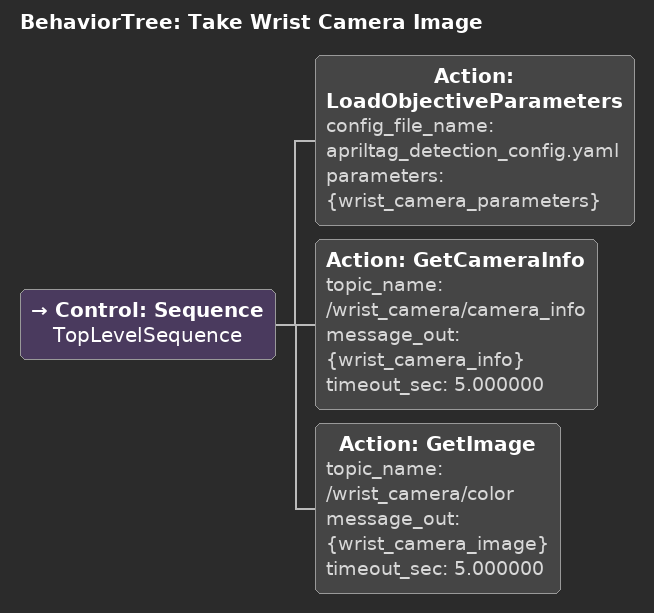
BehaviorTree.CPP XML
<?xml version="1.0" encoding="utf-8" ?>
<root BTCPP_format="4" main_tree_to_execute="Take Wrist Camera Image">
  <BehaviorTree ID="Take Wrist Camera Image">
    <Control ID="Sequence" name="TopLevelSequence">
      <Action
        ID="LoadObjectiveParameters"
        config_file_name="apriltag_detection_config.yaml"
        parameters="{wrist_camera_parameters}"
      />
      <Action
        ID="GetCameraInfo"
        topic_name="/wrist_camera/camera_info"
        message_out="{wrist_camera_info}"
        timeout_sec="5.000000"
      />
      <Action
        ID="GetImage"
        topic_name="/wrist_camera/color"
        message_out="{wrist_camera_image}"
        timeout_sec="5.000000"
      />
    </Control>
  </BehaviorTree>
</root>
